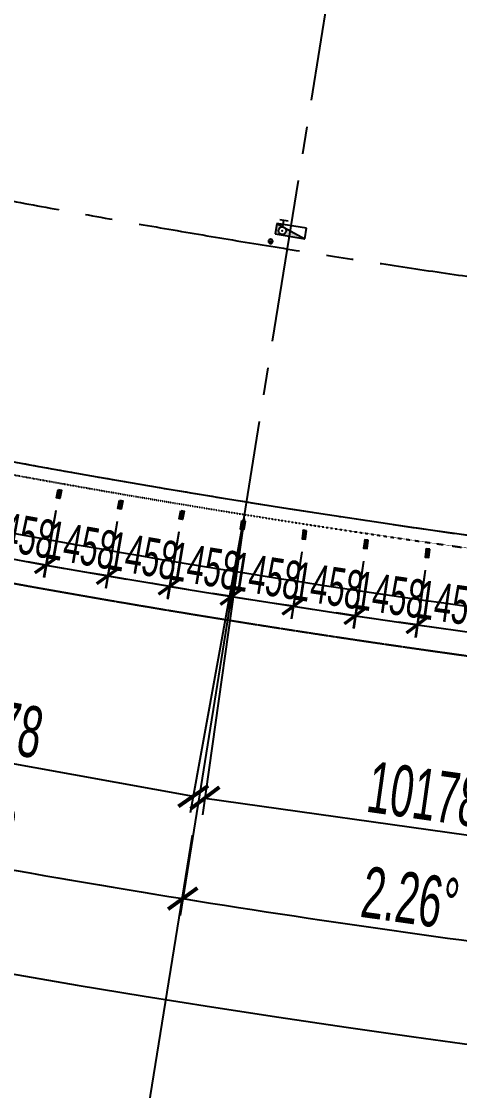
# Model space of a CAD drawing. Extents: x -668578 to 2331563, y -1202445 to 1620273.
# Drawn here: x 274789 to 285044, y 21780 to 46819 of the extents above; entities that cross this region are included whole.
import ezdxf
from ezdxf.enums import TextEntityAlignment as Align

# ---------------------------------------------------------------- set-up
doc = ezdxf.new("R2010")
doc.units = 0
for name, pattern in [('CENTER2', [28.575, 19.05, -3.175, 3.175, -3.175]), ('DASH', [0.35, 0.25, -0.1]), ('DOT2', [0.125, 0, -0.125])]:
    doc.linetypes.add(name, pattern=pattern)
doc.layers.get('0').update_dxf_attribs({"color": 8})
doc.layers.get('Defpoints').update_dxf_attribs({"color": 8})
for name, color, linetype in [('#标注', 8, 'Continuous'), ('#轴线', 8, 'CENTER2'), ('A-FLOR-OTLN', 8, 'DOT2'), ('A-HATH', 8, 'Continuous'), ('A-WIND-FRAM', 8, 'Continuous'), ('外轮廓', 8, 'Continuous'), ('水-消防-消火栓', 8, 'Continuous'), ('水-消防-消火栓-标识', 8, 'Continuous')]:
    doc.layers.add(name, color=color, linetype=linetype)
doc.styles.add('JHZX', font='jrs.shx', dxfattribs={"width": 0.6, "bigfont": 'jhz.shx'})
doc.dimstyles.new('JZBZ-300', dxfattribs={"dimscale": 300, "dimtxt": 3, "dimasz": 1.5, "dimexe": 1, "dimexo": 1, "dimgap": 0.5, "dimtad": 1, "dimdec": 0, "dimdsep": 46, "dimtxsty": 'JHZX', "dimblk1": 'ARCHTICK', "dimblk2": 'ARCHTICK', "dimsah": 1, "dimcen": 0, "dimclrd": 1, "dimclre": 1, "dimclrt": 2, "dimazin": 2, "dimtfac": 1, "dimtdec": 0, "dimtix": 1, "dimtmove": 0, "dimatfit": 3, "dimfxl": 0, "dimtolj": 1, "dimlwd": -1, "dimlwe": -1, "dimarcsym": 0})
doc.dimstyles.new('JZBZ-400', dxfattribs={"dimscale": 400, "dimtxt": 3, "dimasz": 1.5, "dimexe": 1, "dimexo": 1, "dimgap": 0.5, "dimtad": 1, "dimdec": 0, "dimdsep": 46, "dimtxsty": 'JHZX', "dimblk1": 'ARCHTICK', "dimblk2": 'ARCHTICK', "dimsah": 1, "dimcen": 0, "dimclrd": 1, "dimclre": 1, "dimclrt": 2, "dimazin": 2, "dimtfac": 1, "dimtdec": 0, "dimtix": 1, "dimtmove": 0, "dimatfit": 3, "dimfxl": 0, "dimtolj": 1, "dimlwd": -1, "dimlwe": -1, "dimarcsym": 0})

# ---------------------------------------------------------------- blocks, each defined once
blk = doc.blocks.new('_ARCHTICK')
at = {"color": 0, "linetype": 'ByBlock', "const_width": 0.15}
blk.add_lwpolyline([(-0.5, -0.5), (0.5, 0.5)], dxfattribs=at)
blk = doc.blocks.new('*D2939')
at = {"layer": '#标注', "ltscale": 300, "transparency": 16777216}
for p, q in [((-1773, -1481), (-9342, -7863)), ((165914, -92056), (164727, -101884))]:
    blk.add_line(p, q, dxfattribs=at)
blk.add_arc((197092, 166179), 269610, 220.13382, 263.11563, dxfattribs=at)
at = {"layer": 'Defpoints', "color": 0, "ltscale": 300, "transparency": 16777216}
for p in [(197092, 166179), (-1467, -1224), (40380, -53208), (165962, -91659)]:
    blk.add_point(p, dxfattribs=at)
at = {"layer": '#标注', "ltscale": 300, "transparency": 16777216, "xscale": 600, "yscale": 600, "zscale": 600}
for p, rotation in [((-9036, -7605), 130.1338192809485), ((164775, -101487), 353.1156299250187)]:
    blk.add_blockref('_ARCHTICK', p, dxfattribs=dict(at, rotation=rotation))
at = {"layer": '#标注', "ltscale": 300, "transparency": 16777216, "insert": (69342, -70334), "char_height": 1200, "attachment_point": 5, "rotation": 331.6247, "style": 'JHZX'}
blk.add_mtext('\\A1;42.98°', dxfattribs=at)
blk = doc.blocks.new('*D2965')
at = {"layer": '#标注', "ltscale": 300, "transparency": 16777216}
for p, q in [((145640, -88791), (144157, -96143)), ((155745, -90624), (154553, -98028))]:
    blk.add_line(p, q, dxfattribs=at)
blk.add_arc((197092, 166179), 267210, 258.59123, 260.85343, dxfattribs=at)
at = {"layer": 'Defpoints', "color": 0, "ltscale": 300, "transparency": 16777216}
for p in [(197092, 166179), (145720, -88399), (155808, -90229), (147688, -96424)]:
    blk.add_point(p, dxfattribs=at)
at = {"layer": '#标注', "ltscale": 300, "transparency": 16777216, "xscale": 600, "yscale": 600, "zscale": 600}
for p, rotation in [((144236, -95751), 168.5912288879844), ((154616, -97633), 350.8534291851969)]:
    blk.add_blockref('_ARCHTICK', p, dxfattribs=dict(at, rotation=rotation))
at = {"layer": '#标注', "ltscale": 300, "transparency": 16777216, "insert": (149560, -95956), "char_height": 1200, "attachment_point": 5, "rotation": 349.7223, "style": 'JHZX'}
blk.add_mtext('\\A1;2.26°', dxfattribs=at)
blk = doc.blocks.new('*D2966')
at = {"layer": '#标注', "ltscale": 300, "transparency": 16777216}
for p, q in [((155745, -90624), (154553, -98028)), ((165914, -92056), (165015, -99502))]:
    blk.add_line(p, q, dxfattribs=at)
blk.add_arc((197092, 166179), 267210, 260.85343, 263.11563, dxfattribs=at)
at = {"layer": 'Defpoints', "color": 0, "ltscale": 300, "transparency": 16777216}
for p in [(197092, 166179), (155808, -90229), (165962, -91659), (158092, -98170)]:
    blk.add_point(p, dxfattribs=at)
at = {"layer": '#标注', "ltscale": 300, "transparency": 16777216, "xscale": 600, "yscale": 600, "zscale": 600}
for p, rotation in [((154616, -97633), 170.8534291851971), ((165063, -99104), 353.1156299250185)]:
    blk.add_blockref('_ARCHTICK', p, dxfattribs=dict(at, rotation=rotation))
at = {"layer": '#标注', "ltscale": 300, "transparency": 16777216, "insert": (159944, -97628), "char_height": 1200, "attachment_point": 5, "rotation": 351.9845, "style": 'JHZX'}
blk.add_mtext('\\A1;2.26°', dxfattribs=at)
blk = doc.blocks.new('*U2924')
at = {"linetype": 'ByBlock'}
blk.add_line((0, -20), (0, 0), dxfattribs=at)
blk.add_circle((0, -24), 4, dxfattribs=at)
at = {"color": 253, "linetype": 'ByBlock', "style": 'JHZX', "width": 0.75}
blk.add_attdef('AXES', text='', height=4, dxfattribs=at).set_placement((0, -24), align=Align.MIDDLE_CENTER)
blk = doc.blocks.new('*D3016')
at = {"layer": '#标注', "transparency": 16777216}
for p, q in [((1554, -79823), (577, -86758)), ((11632, -81243), (10656, -88177)), ((633, -86362), (10712, -87781))]:
    blk.add_line(p, q, dxfattribs=at)
at = {"layer": 'Defpoints', "color": 0, "transparency": 16777216}
for p in [(1609, -79427), (11688, -80847), (10712, -87781)]:
    blk.add_point(p, dxfattribs=at)
at = {"layer": '#标注', "transparency": 16777216, "xscale": 600, "yscale": 600, "zscale": 600}
for p, rotation in [((633, -86362), 171.9845309758425), ((10712, -87781), 351.9845309758425)]:
    blk.add_blockref('_ARCHTICK', p, dxfattribs=dict(at, rotation=rotation))
at = {"layer": '#标注', "transparency": 16777216, "insert": (5784, -86279), "char_height": 1200, "attachment_point": 5, "rotation": 351.9845, "style": 'JHZX'}
blk.add_mtext('\\A1;10178', dxfattribs=at)
blk = doc.blocks.new('*D3018')
at = {"layer": '#标注', "transparency": 16777216}
for p, q in [((-8477, -78005), (-9726, -84895)), ((1538, -79821), (289, -86711)), ((-9655, -84502), (360, -86318))]:
    blk.add_line(p, q, dxfattribs=at)
at = {"layer": 'Defpoints', "color": 0, "transparency": 16777216}
for p in [(-8405, -77611), (1609, -79427), (360, -86318)]:
    blk.add_point(p, dxfattribs=at)
at = {"layer": '#标注', "transparency": 16777216, "xscale": 600, "yscale": 600, "zscale": 600}
for p, rotation in [((-9655, -84502), 169.7223276710145), ((360, -86318), 349.7223276710145)]:
    blk.add_blockref('_ARCHTICK', p, dxfattribs=dict(at, rotation=rotation))
at = {"layer": '#标注', "transparency": 16777216, "insert": (-4505, -84623), "char_height": 1200, "attachment_point": 5, "rotation": 349.7223, "style": 'JHZX'}
blk.add_mtext('\\A1;10178', dxfattribs=at)
blk = doc.blocks.new('*D2749')
at = {"layer": '#标注', "color": 1, "ltscale": 300, "transparency": 16777216}
for p, q in [((274158, 35622), (273874, 34054)), ((275593, 35362), (275308, 33794)), ((273928, 34349), (273485, 34429)), ((273928, 34349), (275362, 34089)), ((275362, 34089), (275805, 34008))]:
    blk.add_line(p, q, dxfattribs=at)
at = {"layer": 'Defpoints', "color": 0, "ltscale": 300, "transparency": 16777216}
for p in [(274212, 35917), (275646, 35657), (275362, 34089)]:
    blk.add_point(p, dxfattribs=at)
at = {"layer": '#标注', "color": 1, "ltscale": 300, "transparency": 16777216, "xscale": 450, "yscale": 450, "zscale": 450}
for p, rotation in [((273928, 34349), 349.7223878624832), ((275362, 34089), 169.7223878624832)]:
    blk.add_blockref('_ARCHTICK', p, dxfattribs=dict(at, rotation=rotation))
at = {"layer": '#标注', "color": 2, "ltscale": 300, "transparency": 16777216, "insert": (274752, 34809), "char_height": 900, "attachment_point": 5, "rotation": 349.7224, "style": 'JHZX'}
blk.add_mtext('\\A1;1458', dxfattribs=at)
blk = doc.blocks.new('*D2750')
at = {"layer": '#标注', "color": 1, "ltscale": 300, "transparency": 16777216}
for p, q in [((275595, 35361), (275319, 33792)), ((277031, 35109), (276755, 33540)), ((275371, 34087), (274928, 34165)), ((275371, 34087), (276807, 33835)), ((276807, 33835), (277250, 33757))]:
    blk.add_line(p, q, dxfattribs=at)
at = {"layer": 'Defpoints', "color": 0, "ltscale": 300, "transparency": 16777216}
for p in [(275647, 35657), (277082, 35405), (276807, 33835)]:
    blk.add_point(p, dxfattribs=at)
at = {"layer": '#标注', "color": 1, "ltscale": 300, "transparency": 16777216, "xscale": 450, "yscale": 450, "zscale": 450}
for p, rotation in [((275371, 34087), 350.0456115462283), ((276807, 33835), 170.0456115462283)]:
    blk.add_blockref('_ARCHTICK', p, dxfattribs=dict(at, rotation=rotation))
at = {"layer": '#标注', "color": 2, "ltscale": 300, "transparency": 16777216, "insert": (276193, 34552), "char_height": 900, "attachment_point": 5, "rotation": 350.0456, "style": 'JHZX'}
blk.add_mtext('\\A1;1458', dxfattribs=at)
blk = doc.blocks.new('*D2751')
at = {"layer": '#标注', "color": 1, "ltscale": 300, "transparency": 16777216}
for p, q in [((277032, 35109), (276766, 33538)), ((278470, 34865), (278203, 33294)), ((276816, 33834), (276372, 33909)), ((276816, 33834), (278253, 33590)), ((278253, 33590), (278697, 33514))]:
    blk.add_line(p, q, dxfattribs=at)
at = {"layer": 'Defpoints', "color": 0, "ltscale": 300, "transparency": 16777216}
for p in [(277083, 35405), (278520, 35161), (278253, 33590)]:
    blk.add_point(p, dxfattribs=at)
at = {"layer": '#标注', "color": 1, "ltscale": 300, "transparency": 16777216, "xscale": 450, "yscale": 450, "zscale": 450}
for p, rotation in [((276816, 33834), 350.3688352299737), ((278253, 33590), 170.3688352299737)]:
    blk.add_blockref('_ARCHTICK', p, dxfattribs=dict(at, rotation=rotation))
at = {"layer": '#标注', "color": 2, "ltscale": 300, "transparency": 16777216, "insert": (277635, 34303), "char_height": 900, "attachment_point": 5, "rotation": 350.3688, "style": 'JHZX'}
blk.add_mtext('\\A1;1458', dxfattribs=at)
blk = doc.blocks.new('*D2752')
at = {"layer": '#标注', "color": 1, "ltscale": 300, "transparency": 16777216}
for p, q in [((278472, 34865), (278214, 33292)), ((279910, 34629), (279652, 33056)), ((278262, 33588), (277818, 33661)), ((278262, 33588), (279701, 33352)), ((279701, 33352), (280145, 33280))]:
    blk.add_line(p, q, dxfattribs=at)
at = {"layer": 'Defpoints', "color": 0, "ltscale": 300, "transparency": 16777216}
for p in [(278520, 35161), (279959, 34925), (279701, 33352)]:
    blk.add_point(p, dxfattribs=at)
at = {"layer": '#标注', "color": 1, "ltscale": 300, "transparency": 16777216, "xscale": 450, "yscale": 450, "zscale": 450}
for p, rotation in [((278262, 33588), 350.6920589137199), ((279701, 33352), 170.6920589137199)]:
    blk.add_blockref('_ARCHTICK', p, dxfattribs=dict(at, rotation=rotation))
at = {"layer": '#标注', "color": 2, "ltscale": 300, "transparency": 16777216, "insert": (279079, 34062), "char_height": 900, "attachment_point": 5, "rotation": 350.6921, "style": 'JHZX'}
blk.add_mtext('\\A1;1458', dxfattribs=at)
blk = doc.blocks.new('*D2753')
at = {"layer": '#标注', "color": 1, "ltscale": 300, "transparency": 16777216}
for p, q in [((279912, 34629), (279663, 33055)), ((281352, 34401), (281103, 32827)), ((279710, 33351), (279265, 33421)), ((279710, 33351), (281150, 33123)), ((281150, 33123), (281594, 33053))]:
    blk.add_line(p, q, dxfattribs=at)
at = {"layer": 'Defpoints', "color": 0, "ltscale": 300, "transparency": 16777216}
for p in [(279959, 34925), (281399, 34698), (281150, 33123)]:
    blk.add_point(p, dxfattribs=at)
at = {"layer": '#标注', "color": 1, "ltscale": 300, "transparency": 16777216, "xscale": 450, "yscale": 450, "zscale": 450}
for p, rotation in [((279710, 33351), 351.0152825974662), ((281150, 33123), 171.0152825974662)]:
    blk.add_blockref('_ARCHTICK', p, dxfattribs=dict(at, rotation=rotation))
at = {"layer": '#标注', "color": 2, "ltscale": 300, "transparency": 16777216, "insert": (280524, 33830), "char_height": 900, "attachment_point": 5, "rotation": 351.0153, "style": 'JHZX'}
blk.add_mtext('\\A1;1458', dxfattribs=at)
blk = doc.blocks.new('*D2754')
at = {"layer": '#标注', "color": 1, "ltscale": 300, "transparency": 16777216}
for p, q in [((281354, 34401), (281114, 32825)), ((282795, 34181), (282555, 32606)), ((281159, 33122), (280714, 33190)), ((281159, 33122), (282600, 32902)), ((282600, 32902), (283045, 32835))]:
    blk.add_line(p, q, dxfattribs=at)
at = {"layer": 'Defpoints', "color": 0, "ltscale": 300, "transparency": 16777216}
for p in [(281399, 34698), (282840, 34478), (282600, 32902)]:
    blk.add_point(p, dxfattribs=at)
at = {"layer": '#标注', "color": 1, "ltscale": 300, "transparency": 16777216, "xscale": 450, "yscale": 450, "zscale": 450}
for p, rotation in [((281159, 33122), 351.3385062812104), ((282600, 32902), 171.3385062812104)]:
    blk.add_blockref('_ARCHTICK', p, dxfattribs=dict(at, rotation=rotation))
at = {"layer": '#标注', "color": 2, "ltscale": 300, "transparency": 16777216, "insert": (281970, 33605), "char_height": 900, "attachment_point": 5, "rotation": 351.3385, "style": 'JHZX'}
blk.add_mtext('\\A1;1458', dxfattribs=at)
blk = doc.blocks.new('*D2755')
at = {"layer": '#标注', "color": 1, "ltscale": 300, "transparency": 16777216}
for p, q in [((282797, 34181), (282566, 32604)), ((284239, 33970), (284008, 32393)), ((282609, 32901), (282164, 32966)), ((282609, 32901), (284052, 32690)), ((284052, 32690), (284497, 32624))]:
    blk.add_line(p, q, dxfattribs=at)
at = {"layer": 'Defpoints', "color": 0, "ltscale": 300, "transparency": 16777216}
for p in [(282840, 34478), (284283, 34267), (284052, 32690)]:
    blk.add_point(p, dxfattribs=at)
at = {"layer": '#标注', "color": 1, "ltscale": 300, "transparency": 16777216, "xscale": 450, "yscale": 450, "zscale": 450}
for p, rotation in [((282609, 32901), 351.6617299649558), ((284052, 32690), 171.6617299649558)]:
    blk.add_blockref('_ARCHTICK', p, dxfattribs=dict(at, rotation=rotation))
at = {"layer": '#标注', "color": 2, "ltscale": 300, "transparency": 16777216, "insert": (283417, 33389), "char_height": 900, "attachment_point": 5, "rotation": 351.6617, "style": 'JHZX'}
blk.add_mtext('\\A1;1458', dxfattribs=at)
blk = doc.blocks.new('*D2756')
at = {"layer": '#标注', "color": 1, "ltscale": 300, "transparency": 16777216}
for p, q in [((284241, 33969), (284019, 32391)), ((285685, 33766), (285462, 32188)), ((284061, 32688), (283615, 32751)), ((284061, 32688), (285504, 32485)), ((285504, 32485), (285950, 32422))]:
    blk.add_line(p, q, dxfattribs=at)
at = {"layer": 'Defpoints', "color": 0, "ltscale": 300, "transparency": 16777216}
for p in [(284283, 34266), (285726, 34063), (285504, 32485)]:
    blk.add_point(p, dxfattribs=at)
at = {"layer": '#标注', "color": 1, "ltscale": 300, "transparency": 16777216, "xscale": 450, "yscale": 450, "zscale": 450}
for p, rotation in [((284061, 32688), 351.9849536487006), ((285504, 32485), 171.9849536487006)]:
    blk.add_blockref('_ARCHTICK', p, dxfattribs=dict(at, rotation=rotation))
at = {"layer": '#标注', "color": 2, "ltscale": 300, "transparency": 16777216, "insert": (284866, 33181), "char_height": 900, "attachment_point": 5, "rotation": 351.985, "style": 'JHZX'}
blk.add_mtext('\\A1;1458', dxfattribs=at)
blk = doc.blocks.new('幕墙分隔')
for p, q in [((-40, -100), (40, 100)), ((0, 100), (0, -100))]:
    blk.add_line(p, q)
blk.add_lwpolyline([(-40, 100), (40, 100), (40, -100), (-40, -100)], close=True)
blk = doc.blocks.new('消火栓箱-111')
blk.add_hatch(color=256).paths.add_polyline_path([(-200, -54), (-200, -60, -0.414214), (-110, -150, -1), (-290, -150, -0.414214), (-200, -60), (-200, -54), (-350, 0), (-350, -250), (350, -250)])
for p, q in [((350, 0), (-350, 0)), ((-350, 0), (350, -250)), ((-350, 0), (-350, -250)), ((-300, 100), (-100, 100)), ((-200, -60), (-200, 100)), ((350, -250), (350, 0)), ((-350, -250), (350, -250))]:
    blk.add_line(p, q)
blk.add_circle((-200, -150), 90)
blk.add_point((-200, -150))
at = {"layer": '水-消防-消火栓'}
blk.add_arc((-350, 0), 700, 359.9687, 0, dxfattribs=at)
blk = doc.blocks.new('立管-R75-1')
at = {"linetype": 'Continuous'}
blk.add_circle((0, 0), 75, dxfattribs=at)
blk.add_point((0, 0), dxfattribs=at)
blk = doc.blocks.new('A$Caccc0cd0')
at = {"layer": '#标注'}
for p1, p2, picture, middle in [((-8405.2, -77611.4), (1609.5, -79427.3), '*D3018', (-4504.6, -84622.6)), ((1609.5, -79427.3), (11688.1, -80846.5), '*D3016', (5783.9, -86279.1))]:
    dim = blk.add_aligned_dim(p1=p1, p2=p2, distance=-7002.8, dimstyle='JZBZ-400', override={"dimclrd": 256, "dimclre": 256, "dimclrt": 256}, dxfattribs=at)
    dim.commit()
    dim.dimension.update_dxf_attribs({"geometry": picture, "text_midpoint": middle})
blk = doc.blocks.new('DSGDFG')
at = {"layer": '#标注', "ltscale": 300}
blk.add_arc((197092.2, 166179.2), 257800, 220.136073, 263.11563, dxfattribs=at)
at = {"layer": '#轴线', "ltscale": 200}
blk.add_line((155809.7, -90221), (166969.1, -20911.3), dxfattribs=at)
for radius in [251800, 257800]:
    blk.add_arc((197092.2, 166179.2), radius, 218.438892, 265.140584, dxfattribs=at)
at = {"layer": '#标注', "ltscale": 300}
blk.add_blockref('A$Caccc0cd0', (154502.6, -8915.6), dxfattribs=at)
at = {"layer": '#标注', "linetype": 'ByBlock', "xscale": 399.9999999999996, "yscale": 399.9999999999996, "rotation": 350.8814960131423}
blk.add_blockref('*U2924', (154841.8, -96150.4), dxfattribs=at).add_auto_attribs({'AXES': 'S19'})
at = {"layer": '#标注', "ltscale": 300}
for base, p1, p2, picture, middle in [((40379.7, -53208.3), (-1467, -1223.5), (165961.7, -91658.5), '*D2939', (69341.6, -70334.5)), ((147687.7, -96424.1), (145719.5, -88399.4), (155808.5, -90228.8), '*D2965', (149559.6, -95956.4)), ((158091.9, -98169.6), (155808.5, -90228.8), (165961.7, -91658.5), '*D2966', (159943.8, -97628.3))]:
    dim = blk.add_angular_dim_3p(base=base, center=(197092.1, 166179.2), p1=p1, p2=p2, dimstyle='JZBZ-400', override={"dimclrd": 256, "dimclre": 256, "dimclrt": 256}, dxfattribs=at)
    dim.commit()
    dim.dimension.update_dxf_attribs({"geometry": picture, "text_midpoint": middle})
blk = doc.blocks.new('HJGHJ')
at = {"layer": '#标注', "ltscale": 300}
for p1, p2, picture, middle in [((274212, 35917.1), (275646.4, 35657), '*D2749', (274751.8, 34809.1)), ((275646.6, 35657), (277082.4, 35405), '*D2750', (276192.7, 34552.1)), ((277082.6, 35404.9), (278519.8, 35161.1), '*D2751', (277635, 34303.1)), ((278520.1, 35161), (279958.6, 34925.2), '*D2752', (279078.6, 34062.3)), ((279958.9, 34925.2), (281398.8, 34697.5), '*D2753', (280523.6, 33829.7)), ((281399, 34697.5), (282840.1, 34478), '*D2754', (281969.9, 33605.2)), ((282840.3, 34477.9), (284282.7, 34266.5), '*D2755', (283417.4, 33388.9)), ((284282.9, 34266.5), (285726.5, 34063.2), '*D2756', (284866.1, 33180.7))]:
    dim = blk.add_aligned_dim(p1=p1, p2=p2, distance=-1593.9, dimstyle='JZBZ-300', dxfattribs=at)
    dim.commit()
    dim.dimension.update_dxf_attribs({"geometry": picture, "text_midpoint": middle})

msp = doc.modelspace()

# ---------------------------------------------------------------- linework, layer by layer
at = {"layer": 'A-FLOR-OTLN'}
msp.add_lwpolyline([(144723.5, 144904.2), (123725.4, 127200.9, 0.4137557), (123453.2, 124033.1, 0.1896725), (289602.9, 33911, 0.4147861), (292110.8, 35874.5), (301329.9, 112232.2, 0.3799313), (283898, 137386.1, 0.2364517)], format="xyb", dxfattribs=at)
at = {"layer": 'A-HATH'}
msp.add_lwpolyline([(259222.3, 38111.5, 0.0296271), (289438.5, 32571.1, 0.4147861), (293451.1, 35712.7), (294069.3, 40833.6)], format="xyb", dxfattribs=at)
at = {"layer": '外轮廓', "color": 3, "linetype": 'DASH', "ltscale": 5}
msp.add_lwpolyline([(247962, 95189.5, -0.0557711), (206693.7, 116160.7, 0.0893479), (198834.6, 119514.7), (198303.9, 119636.3, -0.1125361), (188734.2, 124250.3, -0.0289167), (170483.8, 140623, 0.4135318), (166811.2, 140640.7), (136046.8, 110241.2, 0.4147813), (136028.4, 106560.7, 0.1704917), (291409.1, 31179.3, 0.412564), (294285.9, 33450.8), (303762.3, 111938.5, 1.1742183), (253463.5, 109937.5, 1.1742183)], format="xyb", dxfattribs=at)

# ---------------------------------------------------------------- block references
at = {"layer": '#标注'}
for name, p in [('DSGDFG', (123948.9, 123910)), ('HJGHJ', (0, 0))]:
    msp.add_blockref(name, p, dxfattribs=at)
at = {"layer": 'A-WIND-FRAM'}
for p, rotation in [((275666, 35755), 348.5311719618409), ((277101.9, 35503), 348.5311719618409), ((278539.1, 35259.2), 348.5311719618409), ((279973.8, 35024.1), 350.7914169009056)]:
    msp.add_blockref('幕墙分隔', p, dxfattribs=dict(at, rotation=rotation))
at = {"layer": 'A-WIND-FRAM', "xscale": -1, "rotation": 353.1756870665024}
for p in [(281409.4, 34797), (282850.5, 34577.5), (284292.9, 34366.1)]:
    msp.add_blockref('幕墙分隔', p, dxfattribs=at)
at = {"layer": '水-消防-消火栓', "rotation": 350.7039459919504}
msp.add_blockref('消火栓箱-111', (281115.7, 42031.6), dxfattribs=at)
at = {"layer": '水-消防-消火栓-标识', "xscale": -0.6666666665114466, "yscale": 0.6666666665114465, "zscale": 0.6666666665114466, "rotation": 263.0126995295407}
msp.add_blockref('立管-R75-1', (280621.2, 41665.6), dxfattribs=at)

doc.saveas('drawing.dxf')
